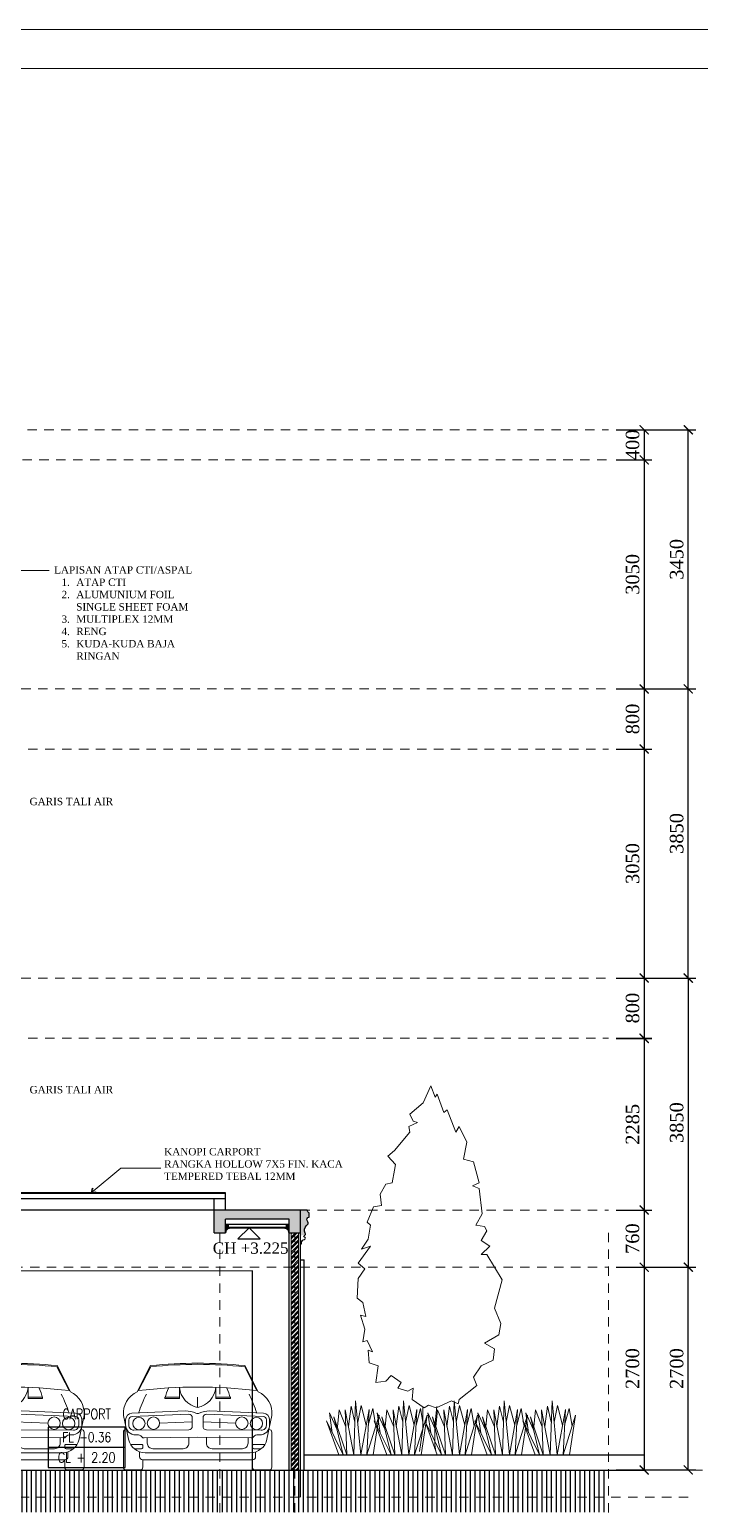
# Model space of a CAD drawing. Header units: millimetres. Extents: x -9564 to 494436, y -140371 to 4257.
# Drawn here: x 327.43 to 336.35, y 111.17 to 130.85 of the extents above; entities that cross this region are included whole.
import ezdxf
from ezdxf.enums import TextEntityAlignment as Align

# ---------------------------------------------------------------- set-up
doc = ezdxf.new("R2010")
doc.units = ezdxf.units.MM
doc.header["$MEASUREMENT"] = 0
doc.linetypes.add('DASHED2', pattern=[0.375, 0.25, -0.125])
doc.linetypes.add('HIDDEN2', pattern=[0.1875, 0.125, -0.0625])
doc.layers.get('DEFPOINTS').update_dxf_attribs({"lineweight": 18})
for name, color, linetype, lineweight in [('8', 8, 'Continuous', 5), ('AS', 8, 'HIDDEN2', 5), ('DIM', 1, 'Continuous', 5), ('Dimensi', 252, 'Continuous', 9), ('l1', 5, 'Continuous', 5), ('LEGEND', 1, 'DASHED2', 50), ('XR-KOP A3_MOZART$0$A-TXTKOP', 3, 'Continuous', 5), ('XR-KOP A3_MOZART$0$KOP-A1$0$A-GRSKOP', 1, 'Continuous', 5)]:
    doc.layers.add(name, color=color, linetype=linetype, lineweight=lineweight)
doc.layers.add('ht', color=14, linetype='Continuous')
doc.layers.add('TEXT', color=4, linetype='Continuous')
doc.styles.add('HAND', font='ROMAND.SHX', dxfattribs={"width": 0.8, "height": 250})
doc.styles.add('style1', font='times.ttf', dxfattribs={"height": 0.15})
doc.styles.add('style2', font='times.ttf', dxfattribs={"height": 0.18})
doc.styles.add('XR-KOP A3_MOZART$0$ROMAND', font='romand.shx', dxfattribs={"height": 2, "bigfont": 'bigfont.shx'})
doc.dimstyles.new('ISO-25', dxfattribs={"dimtxt": 0.18, "dimasz": 0.12, "dimexe": 0.1, "dimexo": 0.1, "dimgap": 0.0625, "dimtad": 1, "dimtoh": 1, "dimdec": 0, "dimlfac": 1000, "dimtxsty": 'style2', "dimblk": 'ARCHTICK', "dimcen": 0.15, "dimclrd": 1, "dimclre": 1, "dimclrt": 4, "dimadec": 0, "dimazin": 0, "dimtfac": 1, "dimtdec": 0, "dimtmove": 0, "dimatfit": 3, "dimldrblk": 'OBLIQUE', "dimfxl": 1, "dimarcsym": 0})

# ---------------------------------------------------------------- blocks, each defined once
blk = doc.blocks.new('_ArchTick')
at = {"color": 0, "linetype": 'ByBlock', "const_width": 0.15}
blk.add_lwpolyline([(-0.5, -0.5), (0.5, 0.5)], dxfattribs=at)
blk = doc.blocks.new('*D276')
at = {"color": 1, "lineweight": -2, "transparency": 16777216}
for p, q in [((558.394, 167.751), (558.868, 167.751)), ((558.768, 167.751), (558.768, 167.351)), ((558.394, 167.351), (558.868, 167.351))]:
    blk.add_line(p, q, dxfattribs=at)
at = {"layer": 'DEFPOINTS', "color": 0, "transparency": 16777216}
for p in [(558.294, 167.751), (558.294, 167.351), (558.768, 167.351)]:
    blk.add_point(p, dxfattribs=at)
at = {"color": 1, "lineweight": -2, "transparency": 16777216, "xscale": 0.12, "yscale": 0.12, "zscale": 0.12}
for p, rotation in [((558.768, 167.751), 90), ((558.768, 167.351), 270)]:
    blk.add_blockref('_ArchTick', p, dxfattribs=dict(at, rotation=rotation))
at = {"color": 4, "transparency": 16777216, "insert": (558.614, 167.551), "char_height": 0.18, "attachment_point": 5, "rotation": 90, "style": 'style2'}
blk.add_mtext('400', dxfattribs=at)
blk = doc.blocks.new('_Oblique')
at = {"color": 0, "linetype": 'ByBlock', "lineweight": -2}
blk.add_line((-0.5, -0.5), (0.5, 0.5), dxfattribs=at)
blk = doc.blocks.new('*D277')
at = {"color": 1, "lineweight": -2, "transparency": 16777216}
for p, q in [((558.394, 167.351), (558.868, 167.351)), ((558.768, 167.351), (558.768, 164.301)), ((558.394, 164.301), (558.868, 164.301))]:
    blk.add_line(p, q, dxfattribs=at)
at = {"layer": 'DEFPOINTS', "color": 0, "transparency": 16777216}
for p in [(558.294, 167.351), (558.294, 164.301), (558.768, 164.301)]:
    blk.add_point(p, dxfattribs=at)
at = {"color": 1, "lineweight": -2, "transparency": 16777216, "xscale": 0.12, "yscale": 0.12, "zscale": 0.12}
for p, rotation in [((558.768, 167.351), 90), ((558.768, 164.301), 270)]:
    blk.add_blockref('_ArchTick', p, dxfattribs=dict(at, rotation=rotation))
at = {"color": 4, "transparency": 16777216, "insert": (558.614, 165.826), "char_height": 0.18, "attachment_point": 5, "rotation": 90, "style": 'style2'}
blk.add_mtext('3050', dxfattribs=at)
blk = doc.blocks.new('*D137')
at = {"color": 1, "lineweight": -2, "transparency": 16777216}
for p, q in [((558.394, 164.301), (558.868, 164.301)), ((558.768, 164.301), (558.768, 163.501)), ((558.394, 163.501), (558.868, 163.501))]:
    blk.add_line(p, q, dxfattribs=at)
at = {"layer": 'DEFPOINTS', "color": 0, "transparency": 16777216}
for p in [(558.294, 164.301), (558.294, 163.501), (558.768, 163.501)]:
    blk.add_point(p, dxfattribs=at)
at = {"color": 1, "lineweight": -2, "transparency": 16777216, "xscale": 0.12, "yscale": 0.12, "zscale": 0.12}
for p, rotation in [((558.768, 164.301), 90), ((558.768, 163.501), 270)]:
    blk.add_blockref('_ArchTick', p, dxfattribs=dict(at, rotation=rotation))
at = {"color": 4, "transparency": 16777216, "insert": (558.614, 163.901), "char_height": 0.18, "attachment_point": 5, "rotation": 90, "style": 'style2'}
blk.add_mtext('800', dxfattribs=at)
blk = doc.blocks.new('*D278')
at = {"color": 1, "lineweight": -2, "transparency": 16777216}
for p, q in [((558.394, 163.501), (558.868, 163.501)), ((558.768, 163.501), (558.768, 160.451)), ((558.394, 160.451), (558.868, 160.451))]:
    blk.add_line(p, q, dxfattribs=at)
at = {"layer": 'DEFPOINTS', "color": 0, "transparency": 16777216}
for p in [(558.294, 163.501), (558.294, 160.451), (558.768, 160.451)]:
    blk.add_point(p, dxfattribs=at)
at = {"color": 1, "lineweight": -2, "transparency": 16777216, "xscale": 0.12, "yscale": 0.12, "zscale": 0.12}
for p, rotation in [((558.768, 163.501), 90), ((558.768, 160.451), 270)]:
    blk.add_blockref('_ArchTick', p, dxfattribs=dict(at, rotation=rotation))
at = {"color": 4, "transparency": 16777216, "insert": (558.614, 161.976), "char_height": 0.18, "attachment_point": 5, "rotation": 90, "style": 'style2'}
blk.add_mtext('3050', dxfattribs=at)
blk = doc.blocks.new('*D279')
at = {"color": 1, "lineweight": -2, "transparency": 16777216}
for p, q in [((558.394, 160.451), (558.868, 160.451)), ((558.768, 160.451), (558.768, 159.651)), ((558.394, 159.651), (558.868, 159.651))]:
    blk.add_line(p, q, dxfattribs=at)
at = {"layer": 'DEFPOINTS', "color": 0, "transparency": 16777216}
for p in [(558.294, 160.451), (558.294, 159.651), (558.768, 159.651)]:
    blk.add_point(p, dxfattribs=at)
at = {"color": 1, "lineweight": -2, "transparency": 16777216, "xscale": 0.12, "yscale": 0.12, "zscale": 0.12}
for p, rotation in [((558.768, 160.451), 90), ((558.768, 159.651), 270)]:
    blk.add_blockref('_ArchTick', p, dxfattribs=dict(at, rotation=rotation))
at = {"color": 4, "transparency": 16777216, "insert": (558.614, 160.051), "char_height": 0.18, "attachment_point": 5, "rotation": 90, "style": 'style2'}
blk.add_mtext('800', dxfattribs=at)
blk = doc.blocks.new('*D280')
at = {"color": 1, "lineweight": -2, "transparency": 16777216}
for p, q in [((558.394, 159.646), (558.868, 159.646)), ((558.768, 159.646), (558.768, 157.361)), ((558.394, 157.361), (558.868, 157.361))]:
    blk.add_line(p, q, dxfattribs=at)
at = {"layer": 'DEFPOINTS', "color": 0, "transparency": 16777216}
for p in [(558.294, 159.646), (558.294, 157.361), (558.768, 157.361)]:
    blk.add_point(p, dxfattribs=at)
at = {"color": 1, "lineweight": -2, "transparency": 16777216, "xscale": 0.12, "yscale": 0.12, "zscale": 0.12}
for p, rotation in [((558.768, 159.646), 90), ((558.768, 157.361), 270)]:
    blk.add_blockref('_ArchTick', p, dxfattribs=dict(at, rotation=rotation))
at = {"color": 4, "transparency": 16777216, "insert": (558.614, 158.503), "char_height": 0.18, "attachment_point": 5, "rotation": 90, "style": 'style2'}
blk.add_mtext('2285', dxfattribs=at)
blk = doc.blocks.new('*D281')
at = {"color": 1, "lineweight": -2, "transparency": 16777216}
for p, q in [((558.394, 157.361), (558.868, 157.361)), ((558.768, 157.361), (558.768, 156.601)), ((558.394, 156.601), (558.868, 156.601))]:
    blk.add_line(p, q, dxfattribs=at)
at = {"layer": 'DEFPOINTS', "color": 0, "transparency": 16777216}
for p in [(558.294, 157.361), (558.294, 156.601), (558.768, 156.601)]:
    blk.add_point(p, dxfattribs=at)
at = {"color": 1, "lineweight": -2, "transparency": 16777216, "xscale": 0.12, "yscale": 0.12, "zscale": 0.12}
for p, rotation in [((558.768, 157.361), 90), ((558.768, 156.601), 270)]:
    blk.add_blockref('_ArchTick', p, dxfattribs=dict(at, rotation=rotation))
at = {"color": 4, "transparency": 16777216, "insert": (558.613, 156.981), "char_height": 0.18, "attachment_point": 5, "rotation": 90, "style": 'style2'}
blk.add_mtext('760', dxfattribs=at)
blk = doc.blocks.new('*D282')
at = {"color": 1, "lineweight": -2, "transparency": 16777216}
for p, q in [((558.394, 156.601), (558.868, 156.601)), ((558.768, 156.601), (558.768, 153.901)), ((558.394, 153.901), (558.868, 153.901))]:
    blk.add_line(p, q, dxfattribs=at)
at = {"layer": 'DEFPOINTS', "color": 0, "transparency": 16777216}
for p in [(558.294, 156.601), (558.294, 153.901), (558.768, 153.901)]:
    blk.add_point(p, dxfattribs=at)
at = {"color": 1, "lineweight": -2, "transparency": 16777216, "xscale": 0.12, "yscale": 0.12, "zscale": 0.12}
for p, rotation in [((558.768, 156.601), 90), ((558.768, 153.901), 270)]:
    blk.add_blockref('_ArchTick', p, dxfattribs=dict(at, rotation=rotation))
at = {"color": 4, "transparency": 16777216, "insert": (558.613, 155.251), "char_height": 0.18, "attachment_point": 5, "rotation": 90, "style": 'style2'}
blk.add_mtext('2700', dxfattribs=at)
blk = doc.blocks.new('*D283')
at = {"color": 1, "lineweight": -2, "transparency": 16777216}
for p, q in [((558.868, 156.601), (559.455, 156.601)), ((559.355, 153.901), (559.355, 156.601)), ((558.868, 153.901), (559.455, 153.901))]:
    blk.add_line(p, q, dxfattribs=at)
at = {"layer": 'DEFPOINTS', "color": 0, "transparency": 16777216}
for p in [(558.768, 156.601), (559.355, 156.601), (558.768, 153.901)]:
    blk.add_point(p, dxfattribs=at)
at = {"color": 1, "lineweight": -2, "transparency": 16777216, "xscale": 0.12, "yscale": 0.12, "zscale": 0.12}
for p, rotation in [((559.355, 156.601), 90), ((559.355, 153.901), 270)]:
    blk.add_blockref('_ArchTick', p, dxfattribs=dict(at, rotation=rotation))
at = {"color": 4, "transparency": 16777216, "insert": (559.201, 155.251), "char_height": 0.18, "attachment_point": 5, "rotation": 90, "style": 'style2'}
blk.add_mtext('2700', dxfattribs=at)
blk = doc.blocks.new('*D138')
at = {"color": 1, "lineweight": -2, "transparency": 16777216}
for p, q in [((558.868, 160.451), (559.455, 160.451)), ((559.355, 160.451), (559.355, 156.601)), ((558.868, 156.601), (559.455, 156.601))]:
    blk.add_line(p, q, dxfattribs=at)
at = {"layer": 'DEFPOINTS', "color": 0, "transparency": 16777216}
for p in [(558.768, 160.451), (558.768, 156.601), (559.355, 156.601)]:
    blk.add_point(p, dxfattribs=at)
at = {"color": 1, "lineweight": -2, "transparency": 16777216, "xscale": 0.12, "yscale": 0.12, "zscale": 0.12}
for p, rotation in [((559.355, 160.451), 90), ((559.355, 156.601), 270)]:
    blk.add_blockref('_ArchTick', p, dxfattribs=dict(at, rotation=rotation))
at = {"color": 4, "transparency": 16777216, "insert": (559.201, 158.526), "char_height": 0.18, "attachment_point": 5, "rotation": 90, "style": 'style2'}
blk.add_mtext('3850', dxfattribs=at)
blk = doc.blocks.new('*D139')
at = {"color": 1, "lineweight": -2, "transparency": 16777216}
for p, q in [((558.868, 164.301), (559.455, 164.301)), ((559.355, 160.451), (559.355, 164.301)), ((558.868, 160.451), (559.455, 160.451))]:
    blk.add_line(p, q, dxfattribs=at)
at = {"layer": 'DEFPOINTS', "color": 0, "transparency": 16777216}
for p in [(558.768, 164.301), (559.355, 164.301), (558.768, 160.451)]:
    blk.add_point(p, dxfattribs=at)
at = {"color": 1, "lineweight": -2, "transparency": 16777216, "xscale": 0.12, "yscale": 0.12, "zscale": 0.12}
for p, rotation in [((559.355, 164.301), 90), ((559.355, 160.451), 270)]:
    blk.add_blockref('_ArchTick', p, dxfattribs=dict(at, rotation=rotation))
at = {"color": 4, "transparency": 16777216, "insert": (559.201, 162.376), "char_height": 0.18, "attachment_point": 5, "rotation": 90, "style": 'style2'}
blk.add_mtext('3850', dxfattribs=at)
blk = doc.blocks.new('*D140')
at = {"color": 1, "lineweight": -2, "transparency": 16777216}
for p, q in [((558.868, 167.751), (559.455, 167.751)), ((559.355, 164.301), (559.355, 167.751)), ((558.868, 164.301), (559.455, 164.301))]:
    blk.add_line(p, q, dxfattribs=at)
at = {"layer": 'DEFPOINTS', "color": 0, "transparency": 16777216}
for p in [(558.768, 167.751), (559.355, 167.751), (558.768, 164.301)]:
    blk.add_point(p, dxfattribs=at)
at = {"color": 1, "lineweight": -2, "transparency": 16777216, "xscale": 0.12, "yscale": 0.12, "zscale": 0.12}
for p, rotation in [((559.355, 167.751), 90), ((559.355, 164.301), 270)]:
    blk.add_blockref('_ArchTick', p, dxfattribs=dict(at, rotation=rotation))
at = {"color": 4, "transparency": 16777216, "insert": (559.201, 166.026), "char_height": 0.18, "attachment_point": 5, "rotation": 90, "style": 'style2'}
blk.add_mtext('3450', dxfattribs=at)
blk = doc.blocks.new('*U121')
blk.add_lwpolyline([(-2.754, 191.699), (-6.78, 182.851), (-13.682, 176.953), (-11.956, 173.266), (-9.656, 172.529), (-14.257, 170.317), (-13.682, 167.368), (-21.733, 157.783), (-25.184, 154.834), (-21.158, 150.41), (-21.733, 147.461), (-22.884, 140.825), (-26.334, 140.087), (-29.21, 134.926), (-28.635, 129.028), (-32.661, 128.291), (-36.111, 120.18), (-34.386, 118.706), (-35.536, 111.333), (-38.987, 106.171), (-34.386, 107.646), (-40.712, 98.798), (-37.261, 95.849), (-40.712, 90.688), (-41.287, 80.366), (-38.412, 78.154), (-36.686, 70.781), (-39.562, 71.518), (-37.261, 64.145), (-38.412, 57.509), (-36.111, 58.247), (-33.236, 52.348), (-35.536, 53.086), (-34.961, 46.45), (-30.36, 44.975), (-31.51, 36.128), (-26.334, 36.865), (-23.459, 39.814), (-18.283, 36.128), (-20.008, 33.178), (-14.832, 31.704), (-11.956, 33.178), (-12.531, 27.28), (-6.205, 22.856), (-3.905, 24.331), (0.121, 22.856), (8.173, 26.543), (11.624, 25.068), (12.199, 27.28), (21.4, 34.653), (19.675, 39.077), (23.701, 44.975), (30.027, 47.924), (30.602, 53.823), (25.426, 56.772), (32.903, 61.196), (34.053, 67.094), (30.602, 75.205), (34.628, 89.951), (26.576, 103.222), (23.701, 103.222), (28.302, 107.646), (23.701, 110.595), (26.576, 115.756), (25.426, 117.968), (20.825, 118.706), (24.276, 124.604), (22.551, 137.876), (19.1, 139.35), (22.551, 140.825), (19.675, 151.884), (14.499, 153.359), (16.224, 162.207), (12.199, 170.317), (10.473, 167.368), (5.872, 179.165), (4.147, 177.69), (0.696, 187.275), (-0.454, 185.8)], close=True)
for points in [[(-6.813, 23.669), (-6.813, 11.669), (-8.627, 0)], [(0.387, 23.669), (-0.576, 13.271), (-0.576, 3.686), (0, 0)]]:
    blk.add_lwpolyline(points)
blk = doc.blocks.new('NRG-1')
at = {"color": 15}
blk.add_lwpolyline([(-0.947, -1), (0.947, -1), (0.947, 0), (-0.947, 0)], close=True, dxfattribs=at)
blk.add_lwpolyline([(0.947, -0.5), (-0.947, -0.5)], dxfattribs=at)
at = {"color": 4, "style": 'HAND'}
for p in [(0, 0.781), (0, 0.321)]:
    blk.add_attdef('NRG', text='', height=0.25, dxfattribs=at).set_placement(p, align=Align.MIDDLE)
at = {"style": 'HAND'}
for p in [(0, -0.25), (0, -0.75)]:
    blk.add_attdef('NE', text='', height=0.25, dxfattribs=at).set_placement(p, align=Align.MIDDLE)
blk = doc.blocks.new('*U119')
for p, q in [((-9.51, 37.84), (-9.51, 43.25)), ((9.51, 37.84), (9.51, 43.25)), ((0, 32.82), (0, 38.19)), ((-19.91, 24.53), (-2.81, 25.14)), ((2.81, 25.14), (19.91, 24.53))]:
    blk.add_line(p, q)
for points in [[(-38.83, 28.63), (-36.22, 16.07, 0.355359), (-27.52, 9), (27.58, 9, 0.355331), (36.28, 16.07), (38.89, 28.63, 0.324597), (31.68, 40.93), (24.69, 54.68, 0.052145), (-24.63, 54.68), (-31.63, 40.93, 0.324597)], [(-24.58, 54.09), (-30.92, 41.61), (-30.92, 41.61, -0.059427), (30.98, 41.61), (24.64, 54.09, 0.05217)], [(-16.8, 37.38), (-9.88, 37.38, 0.414214), (-9.51, 37.75), (-9.51, 37.82, 0.414214), (-9.88, 38.19), (-16.8, 38.19, 0.414214), (-17.17, 37.82), (-17.17, 37.75, 0.414214)], [(16.8, 37.38), (9.88, 37.38, -0.414214), (9.51, 37.75), (9.51, 37.82, -0.414214), (9.88, 38.19), (16.8, 38.19, -0.414214), (17.17, 37.82), (17.17, 37.75, -0.414214)], [(-4.66, 29.17, -0.427329), (-2.81, 27.41), (-2.81, 22.88, -0.410558), (-4.56, 21.11), (-33.36, 20.8, -0.417878), (-36.04, 23.45), (-36.04, 26.26, -0.401219), (-34.35, 28.03)], [(4.66, 29.17, 0.427329), (2.81, 27.41), (2.81, 22.88, 0.410558), (4.56, 21.11), (33.36, 20.8, 0.417878), (36.04, 23.45), (36.04, 26.26, 0.401219), (34.35, 28.03)]]:
    blk.add_lwpolyline(points, format="xyb", close=True)
for points in [[(-6.29, 30.92), (-34.43, 29.71, 0.401219), (-37.73, 26.26), (-37.73, 23.63, 0.414214), (-32.43, 18.34), (-31.07, 18.34, -0.198912), (-29.82, 17.82), (-29.29, 17.29, 0.202778), (-28.01, 16.77), (0, 17.13), (28.01, 16.77, 0.202778), (29.29, 17.29), (29.82, 17.82, -0.198912), (31.07, 18.34), (32.43, 18.34, 0.414214), (37.73, 23.63), (37.73, 26.26, 0.401219), (34.43, 29.71), (6.29, 30.92)], [(6.29, 30.92, 0.105807), (0.87, 29.72, -0.131652), (-0.87, 29.72, 0.105807), (-6.29, 30.92)], [(-28.7, 5.37), (-28.7, 1.48, -0.414214), (-30.18, 0), (-37.41, 0, -0.414214), (-38.89, 1.48), (-38.89, 19.74, -0.414214), (-37.41, 21.22), (-37.29, 21.22)], [(-4.56, 17.07), (-4.56, 14.1, -0.414214), (-7.52, 11.14), (-23.43, 11.14, -0.414214), (-26.39, 14.1), (-26.39, 16.79)], [(4.56, 17.07), (4.56, 14.1, 0.414214), (7.52, 11.14), (23.43, 11.14, 0.414214), (26.39, 14.1), (26.39, 16.79)], [(28.7, 5.37), (28.7, 1.48, 0.414214), (30.18, 0), (37.41, 0, 0.414214), (38.89, 1.48), (38.89, 19.74, 0.414214), (37.41, 21.22), (37.35, 21.22)], [(-35.17, 13.37), (-29.44, 13.37, -0.414214), (-28.7, 12.63), (-28.7, 11.88, -0.414214), (-29.44, 11.14), (-33.31, 11.14)], [(-30.39, 9.47), (-30.39, 6.85, 0.414214), (-28.91, 5.37), (28.91, 5.37, 0.414214), (30.39, 6.85), (30.39, 9.47)], [(35.17, 13.37), (29.44, 13.37, 0.414214), (28.7, 12.63), (28.7, 11.88, 0.414214), (29.44, 11.14), (33.31, 11.14)]]:
    blk.add_lwpolyline(points, format="xyb")
for centre in [(-30.79, 24.36), (-23.15, 24.53), (23.15, 24.53), (30.79, 24.36)]:
    blk.add_circle(centre, 3.24)
for centre, radius, start, end in [((27.74, 11.77), 61.38, 152.82966, 162.90143), ((41.5, 19.77), 61.38, 157.83365, 162.90143), ((2.03, 44.22), 11.58, 184.78179, 259.90449), ((-2.03, 44.22), 11.58, 280.09551, 355.21821), ((-41.5, 19.77), 61.38, 17.09857, 22.16635), ((-27.69, 11.77), 61.38, 17.09857, 27.17034)]:
    blk.add_arc(centre, radius, start, end)
blk = doc.blocks.new('hsdh')
at = {"layer": 'XR-KOP A3_MOZART$0$KOP-A1$0$A-GRSKOP', "color": 0, "linetype": 'Continuous', "lineweight": 5}
blk.add_lwpolyline([(145480, 82601), (107945, 82601), (107945, 56197), (145480, 56197)], close=True, dxfattribs=at)
at = {"layer": 'XR-KOP A3_MOZART$0$KOP-A1$0$A-GRSKOP', "color": 5, "linetype": 'Continuous', "lineweight": 5}
blk.add_lwpolyline([(145017, 82138), (108409, 82138), (108409, 56660), (145017, 56660)], close=True, dxfattribs=at)
blk = doc.blocks.new('A$C2a879c63')
h = blk.add_hatch(color=8)
h.dxf.hatch_style = 1
h.paths.add_polyline_path([(360.0439, 13.6283, 0.2262405), (360.0081, 13.545, 0.1025722), (360.0161, 13.5226, -0.5013973), (360.0073, 13.4862, 2.4597463), (360.0137, 13.4369, 0.5159197), (359.9734, 13.3754), (359.9556, 13.3754), (359.9556, 13.8254), (360.0449, 13.8254, 0.3199175), (360.0717, 13.7902), (360.0717, 13.734, 0.6217872), (360.047, 13.681, -0.5083552)])
h = blk.add_hatch()
h.set_pattern_fill('ANSI32', color=8, scale=0.005)
h.set_pattern_definition([(45, (273.608206, -115.29338), (-0.03367596, 0.03367596), []), (45, (273.630657, -115.29338), (-0.03367596, 0.03367596), [])])
h.paths.add_polyline_path([(359.8806, 13.0654), (359.8306, 13.0654), (359.8306, 10.3654), (359.8806, 10.3654)])
h.paths.add_polyline_path([(359.9306, 13.0654), (359.8806, 13.0654), (359.8806, 10.3654), (359.9306, 10.3654)])
h.paths.add_polyline_path([(359.8806, 13.5254), (359.8306, 13.5254), (359.8306, 13.0654), (359.8806, 13.0654)])
h.paths.add_polyline_path([(359.9306, 13.5254), (359.8806, 13.5254), (359.8806, 13.0654), (359.9306, 13.0654)])
h = blk.add_hatch()
h.set_pattern_fill('ANSI31', color=8, scale=0.02, angle=45)
h.set_pattern_definition([(90, (236.148187, -115.29338), (-0.0635, 0), [])])
h.paths.add_polyline_path([(351.4081, 10.0054), (351.3331, 10.0054), (351.3331, 10.3654), (349.1606, 10.3654), (349.1606, 9.8054), (351.4081, 9.8054)])
h.paths.add_polyline_path([(349.1606, 10.3654), (348.4106, 10.3654), (348.4106, 9.8054), (349.1606, 9.8054)])
h.paths.add_polyline_path([(348.4106, 10.3654), (348.1606, 10.3654), (348.1606, 9.8054), (348.4106, 9.8054)])
h.paths.add_polyline_path([(348.1606, 10.3654), (346.5606, 10.3654), (346.5606, 10.0054), (346.4106, 10.0054), (346.4106, 9.8054), (348.1606, 9.8054)])
h.paths.add_polyline_path([(354.3306, 10.0054), (351.4081, 10.0054), (351.4081, 9.8054), (354.3306, 9.8054)])
h.paths.add_polyline_path([(355.0056, 10.3654), (354.4806, 10.3654), (354.4806, 9.8054), (355.0056, 9.8054)])
h.paths.add_polyline_path([(354.4806, 10.0054), (354.4056, 10.0054), (354.4056, 9.8054), (354.4806, 9.8054)])
h.paths.add_polyline_path([(354.4056, 10.0054), (354.3306, 10.0054), (354.3306, 9.8054), (354.4056, 9.8054)])
h.paths.add_polyline_path([(355.0806, 10.3654), (355.0806, 10.0054), (355.0056, 10.0054), (355.0056, 9.8054), (364.0556, 9.8054), (364.0556, 10.3654)])
at = {"layer": 'DIM', "true_color": 0x636466}
h = blk.add_hatch(dxfattribs=at)
h.set_pattern_fill('AR-CONC', color=251, scale=0.0002, angle=45)
h.set_pattern_definition([(95, (273.608206, -115.293378), (0.02801893, 0.023510676), [0.00381, -0.04191]), (40, (273.608206, -115.293378), (-0.032003691, 0.022035346), [0.003048, -0.033528117]), (145.451445, (273.61054, -115.29142), (-0.0039847595, 0.0455460204), [0.003238002, -0.035618049]), (91.1842, (273.60102, -115.286194), (0.044282049, 0.032390683), [0.005715, -0.062865]), (141.635558, (273.60471, -115.283494), (-0.001417323, 0.068565353), [0.004857005, -0.053427122]), (36.18415, (273.60102, -115.286194), (-0.001417323, 0.068565353), [0.004571993, -0.050291946]), (66, (273.60641, -115.284397), (0.035903996, 0.00697903), [0.00381, -0.04191]), (11, (273.60641, -115.284397), (-0.017307985, 0.034788239), [0.003048, -0.033528]), (116.451445, (273.609402, -115.283816), (0.01859601, 0.0417672685), [0.003238002, -0.0356179875]), (82.5, (273.608206, -115.293378), (-0.0115210938, 0.0123946827), [0, -0.0331216, 0, -0.034036, 0, -0.033655]), (52.5, (273.608206, -115.293378), (-0.0047179455, 0.0236174), [0, -0.0194056, 0, -0.0323596, 0, -0.012827]), (12.5, (273.600196, -115.301388), (0.0199855726, 0.0183652391), [0, -0.0127, 0, -0.039624, 0, -0.052578]), (2.5, (273.596604, -115.30498), (0.017352781, 0.0245444786), [0, -0.01651, 0, -0.0263144, 0, -0.037338])])
h.paths.add_polyline_path([(354.3306, 13.5254), (354.4056, 13.5254), (354.4056, 13.8254), (354.3306, 13.8254)])
h.paths.add_polyline_path([(354.4056, 13.8254), (354.4056, 13.5254), (354.4806, 13.5254), (354.4806, 13.7054), (355.0056, 13.7054), (355.0056, 13.8254)])
h.paths.add_polyline_path([(355.9306, 13.7054), (355.9306, 13.5254), (356.0056, 13.5254), (356.0056, 13.8254), (355.0056, 13.8254), (355.0056, 13.7054)])
h.paths.add_polyline_path([(358.8056, 13.8254), (358.8056, 13.5254), (358.9556, 13.5254), (358.9556, 13.7054), (359.8056, 13.7054), (359.8056, 13.5254), (359.9556, 13.5254), (359.9556, 13.8254)])
at = {"layer": 'ht'}
h = blk.add_hatch(dxfattribs=at)
h.set_pattern_fill('ANSI31', color=256, scale=0.051834, style=0)
h.set_pattern_definition([(45, (46.400168, -109.006318), (-0.00458155367, 0.00458155367), [])])
h.paths.add_polyline_path([(359.0019, 13.581), (358.9995, 13.5902), (359.0204, 13.5902), (359.0204, 13.5852), (359.0128, 13.5852), (359.0128, 13.5818, 0.0606387)])
h.paths.add_polyline_path([(358.9685, 13.5528), (358.9657, 13.5637, 0.3415382), (358.9754, 13.5762, 0.5877839), (358.9556, 13.5873), (358.9556, 13.5902), (358.9995, 13.5902), (359.0019, 13.581, 0.2565333)])
h.paths.add_polyline_path([(358.9556, 13.5873, -0.5877839), (358.9754, 13.5762, -0.5877839), (358.9556, 13.5652)], flags=16)
h.paths.add_polyline_path([(358.9556, 13.5652, 0.2050765), (358.9657, 13.5637), (358.9685, 13.5528, 0.1136331), (358.9656, 13.5327), (358.9606, 13.5327), (358.9606, 13.5254), (358.9556, 13.5254)])
h = blk.add_hatch(dxfattribs=at)
h.set_pattern_fill('ANSI31', color=256, scale=0.051834, style=0)
h.set_pattern_definition([(45, (46.818941, -109.006318), (-0.00458155367, 0.00458155367), [])])
h.paths.add_polyline_path([(359.7593, 13.581), (359.7617, 13.5902), (359.7408, 13.5902), (359.7408, 13.5852), (359.7484, 13.5852), (359.7484, 13.5818, -0.0606387)])
h.paths.add_polyline_path([(359.7927, 13.5528), (359.7955, 13.5637, -0.3415382), (359.7858, 13.5762, -0.5877839), (359.8056, 13.5873), (359.8056, 13.5902), (359.7617, 13.5902), (359.7593, 13.581, -0.2565333)])
h.paths.add_polyline_path([(359.8056, 13.5873, 0.5877839), (359.7858, 13.5762, 0.5877839), (359.8056, 13.5652)], flags=16)
h.paths.add_polyline_path([(359.8056, 13.5652, -0.2050765), (359.7955, 13.5637), (359.7927, 13.5528, -0.1136331), (359.7955, 13.5327), (359.8006, 13.5327), (359.8006, 13.5254), (359.8056, 13.5254)])
for p, q in [((358.9556, 14.0554), (355.9306, 14.0554)), ((358.9556, 14.0454), (355.9306, 14.0454)), ((358.9556, 13.9754), (355.9306, 13.9754)), ((358.8056, 13.5254), (358.8056, 13.9754)), ((358.8056, 13.8254), (358.8056, 13.9754)), ((358.9556, 13.9754), (358.9556, 14.0554)), ((358.9556, 13.8254), (358.9556, 13.9754)), ((358.9556, 13.8254), (358.9556, 13.9754)), ((358.9556, 13.8254), (356.0806, 13.8254)), ((360.0449, 13.8254), (358.8056, 13.8254)), ((359.9556, 13.3754), (359.9556, 13.8254)), ((359.9556, 13.3754), (359.9556, 13.8254)), ((359.8056, 13.7054), (358.9556, 13.7054)), ((358.9556, 13.5254), (358.9556, 13.7054)), ((358.9556, 13.6404), (359.8056, 13.6404)), ((358.9956, 13.6004), (358.9556, 13.6404)), ((358.9556, 13.6004), (358.9956, 13.6404)), ((358.9556, 13.6154), (358.9556, 13.5654)), ((358.9556, 13.6004), (359.8056, 13.6004)), ((358.9556, 13.5904), (359.8056, 13.5904)), ((358.9956, 13.6004), (358.9956, 13.6404)), ((359.7656, 13.6404), (359.7656, 13.6004)), ((359.8056, 13.6004), (359.7656, 13.6404)), ((359.7656, 13.6004), (359.8056, 13.6404)), ((359.7656, 13.6004), (359.8056, 13.6004)), ((359.8056, 10.0054), (359.8056, 13.7054)), ((359.8056, 13.5754), (359.8056, 13.6154)), ((358.8056, 13.5254), (358.9556, 13.5254)), ((359.8056, 13.5254), (359.9556, 13.5254)), ((359.9556, 13.1654), (359.9556, 13.3754)), ((359.9556, 10.0054), (359.9556, 13.1654)), ((359.9556, 13.1654), (360.0062, 13.1654)), ((360.0062, 10.3654), (360.0062, 13.1654)), ((360.0062, 10.5654), (364.5299, 10.5654)), ((354.4806, 10.3654), (359.7556, 10.3654)), ((359.7556, 10.3654), (364.5299, 10.3654))]:
    blk.add_line(p, q)
blk.add_lwpolyline([(359.9556, 13.3754), (359.9703, 13.3754), (359.9703, 13.3918, -0.3649803), (360.0078, 13.4363, 0.7419223), (360.0093, 13.4677, -0.6652802), (360.0073, 13.4862, 0.4387565), (360.0188, 13.5186, -0.1232988), (360.0081, 13.545, -0.2448505), (360.0496, 13.633, 0.4386321), (360.047, 13.681, -0.6217872), (360.0717, 13.734), (360.0717, 13.7902, -0.3199175), (360.0449, 13.8254)], format="xyb")
blk.add_lwpolyline([(359.9556, 13.3754), (359.9703, 13.3754), (359.9703, 13.3918, -0.3649803), (360.0078, 13.4363, 0.7419223), (360.0093, 13.4677, -0.6652802), (360.0073, 13.4862, 0.4387565), (360.0188, 13.5186, -0.1232988), (360.0081, 13.545, -0.2448505), (360.0496, 13.633, 0.4386321), (360.047, 13.681, -0.6217872), (360.0717, 13.734), (360.0717, 13.7902, -0.3199175), (360.0449, 13.8254)], format="xyb")
for points in [[(359.2716, 13.5904), (359.1237, 13.4424), (359.4196, 13.4424), (359.2716, 13.5904)], [(359.3155, 10.3661), (359.3151, 13.0153), (355.0307, 13.0146), (355.0307, 10.3654)]]:
    blk.add_lwpolyline(points)
at = {"layer": '8'}
for p, q in [((356.0775, 22.3436), (356.609, 22.3436)), ((357.1714, 14.0554), (357.5642, 14.3834)), ((357.5642, 14.3834), (358.0957, 14.3834)), ((357.1714, 14.0554), (357.1847, 14.1177)), ((357.1958, 14.1098), (357.1714, 14.0554)), ((357.2293, 14.0697), (357.1714, 14.0554)), ((357.1714, 14.0554), (357.2351, 14.0574)), ((357.1847, 14.1177), (357.1958, 14.1098)), ((357.2351, 14.0574), (357.2293, 14.0697)), ((359.8306, 10.3654), (359.8306, 13.5254)), ((359.9306, 10.3654), (359.9306, 13.5254))]:
    blk.add_line(p, q, dxfattribs=at)
at = {"layer": 'AS'}
for p, q in [((355.4203, 24.2154), (364.0556, 24.2154)), ((355.354, 23.8154), (364.0556, 23.8154)), ((356.2393, 20.7654), (364.0556, 20.7654)), ((356.1068, 19.9654), (364.0556, 19.9654)), ((356.2393, 16.9154), (364.0556, 16.9154)), ((356.1068, 16.1154), (364.0556, 16.1154)), ((359.9556, 13.8254), (364.0556, 13.8254)), ((358.8806, 13.5254), (358.8806, 7.9233)), ((359.8806, 13.5254), (359.8806, 7.1403)), ((364.0556, 13.5254), (364.0556, 7.1403)), ((351.6306, 13.0654), (364.0556, 13.0654)), ((364.0556, 10.3654), (367.3687, 10.3654)), ((365.117, 10.0054), (344.1593, 10.0054))]:
    blk.add_line(p, q, dxfattribs=at)
at = {"layer": 'Dimensi'}
for points in [[(360.4656, 10.5654), (360.2999, 11.0192), (360.524, 10.5654), (360.4012, 11.0744), (360.5731, 10.5654), (360.5516, 11.1664), (360.6663, 10.5654), (360.6897, 11.286), (360.7603, 10.5654), (360.8678, 11.1725), (360.8371, 10.5654), (361.0028, 11.0959), (360.923, 10.5654)], [(360.7173, 11.0044), (360.7634, 11.2247), (360.8307, 10.963)], [(361.1029, 10.5654), (360.9371, 11.0192), (361.1612, 10.5654), (361.0384, 11.0744), (361.2103, 10.5654), (361.1889, 11.1664), (361.3036, 10.5654), (361.327, 11.286), (361.3976, 10.5654), (361.505, 11.1725), (361.4743, 10.5654), (361.6401, 11.0959), (361.5603, 10.5654)], [(361.3546, 11.0044), (361.4007, 11.2247), (361.468, 10.963)], [(361.7761, 10.5654), (361.6103, 11.0192), (361.8344, 10.5654), (361.7116, 11.0744), (361.8835, 10.5654), (361.862, 11.1664), (361.9768, 10.5654), (362.0001, 11.286), (362.0708, 10.5654), (362.1782, 11.1725), (362.1475, 10.5654), (362.3133, 11.0959), (362.2334, 10.5654)], [(362.0277, 11.0044), (362.0738, 11.2247), (362.1411, 10.963)], [(362.4417, 10.5654), (362.2759, 11.0192), (362.5, 10.5654), (362.3772, 11.0744), (362.5491, 10.5654), (362.5276, 11.1664), (362.6424, 10.5654), (362.6658, 11.286), (362.7364, 10.5654), (362.8438, 11.1725), (362.8131, 10.5654), (362.9789, 11.0959), (362.8991, 10.5654)], [(362.6933, 11.0044), (362.7394, 11.2247), (362.8067, 10.963)], [(363.0793, 10.5654), (362.9135, 11.0192), (363.1376, 10.5654), (363.0148, 11.0744), (363.1867, 10.5654), (363.1652, 11.1664), (363.28, 10.5654), (363.3034, 11.286), (363.374, 10.5654), (363.4814, 11.1725), (363.4507, 10.5654), (363.6165, 11.0959), (363.5367, 10.5654)], [(363.331, 11.0044), (363.3771, 11.2247), (363.4443, 10.963)], [(360.3788, 10.8594), (360.3398, 11.1265), (360.4432, 10.9001)], [(360.4471, 10.9383), (360.4687, 11.1664), (360.5597, 10.9401)], [(360.5936, 10.9466), (360.6283, 11.2155), (360.6805, 11.0008)], [(360.8571, 10.9616), (360.9169, 11.1848), (360.9576, 10.9509)], [(361.0161, 10.8594), (360.977, 11.1265), (361.0805, 10.9001)], [(361.0844, 10.9383), (361.106, 11.1664), (361.1969, 10.9401)], [(361.2308, 10.9466), (361.2656, 11.2155), (361.3177, 11.0008)], [(361.4944, 10.9616), (361.5542, 11.1848), (361.5948, 10.9509)], [(361.6892, 10.8594), (361.6502, 11.1265), (361.7536, 10.9001)], [(361.7575, 10.9383), (361.7791, 11.1664), (361.8701, 10.9401)], [(361.904, 10.9466), (361.9387, 11.2155), (361.9909, 11.0008)], [(362.1675, 10.9616), (362.2273, 11.1848), (362.268, 10.9509)], [(362.3548, 10.8594), (362.3158, 11.1265), (362.4192, 10.9001)], [(362.4232, 10.9383), (362.4447, 11.1664), (362.5357, 10.9401)], [(362.5696, 10.9466), (362.6044, 11.2155), (362.6565, 11.0008)], [(362.8331, 10.9616), (362.8929, 11.1848), (362.9336, 10.9509)], [(362.9925, 10.8594), (362.9534, 11.1265), (363.0569, 10.9001)], [(363.0608, 10.9383), (363.0824, 11.1664), (363.1733, 10.9401)], [(363.2072, 10.9466), (363.242, 11.2155), (363.2941, 11.0008)], [(363.4708, 10.9616), (363.5305, 11.1848), (363.5712, 10.9509)]]:
    blk.add_lwpolyline(points, dxfattribs=at)
at = {"layer": 'l1'}
for p, q in [((359.0204, 13.5902), (358.9556, 13.5902)), ((358.9556, 13.5902), (358.9556, 13.5254)), ((359.0128, 13.5852), (359.0128, 13.5818)), ((359.0204, 13.5852), (359.0128, 13.5852)), ((359.0204, 13.5902), (359.0204, 13.5852)), ((359.7408, 13.5902), (359.8056, 13.5902)), ((359.7408, 13.5902), (359.7408, 13.5852)), ((359.7408, 13.5852), (359.7484, 13.5852)), ((359.7484, 13.5852), (359.7484, 13.5818)), ((359.8056, 13.5902), (359.8056, 13.5254)), ((358.9606, 13.5327), (358.9606, 13.5254)), ((358.9656, 13.5327), (358.9606, 13.5327)), ((359.7955, 13.5327), (359.8006, 13.5327)), ((359.8006, 13.5327), (359.8006, 13.5254)), ((359.8006, 13.5254), (359.8056, 13.5254))]:
    blk.add_line(p, q, dxfattribs=at)
for centre in [(358.9717, 13.5792), (359.7895, 13.5792)]:
    blk.add_circle(centre, 0.00162, dxfattribs=at)
for centre, start, end in [((359.0108, 13.5365), 87.47338, 184.83736), ((359.7504, 13.5365), 355.16264, 92.52662)]:
    blk.add_arc(centre, 0.0453, start, end, dxfattribs=at)
ref = blk.add_blockref('NRG-1', (357.1092, 10.9372), dxfattribs=dict(xscale=0.5400000000000011, yscale=0.5400000000000011, zscale=0.5400000000000011, rotation=3.644589608129527e-06))
ref.add_attrib('NRG', 'CARPORT', dxfattribs={"color": 4, "height": 0.135, "rotation": 0.00003, "style": 'HAND', "width": 0.8}).set_placement((357.1092, 11.1107), align=Align.MIDDLE)
ref.add_attrib('NE', 'FL -0.36', dxfattribs={"height": 0.1296, "rotation": 0.00003, "style": 'HAND', "width": 0.8}).set_placement((357.1092, 10.8022), align=Align.MIDDLE)
ref.add_attrib('NE', 'CL + 2.20', dxfattribs={"height": 0.135, "rotation": 0.00003, "style": 'HAND', "width": 0.8}).set_placement((357.1092, 10.5322), align=Align.MIDDLE)
at = {"layer": '8', "xscale": 0.0254, "yscale": 0.0254, "zscale": 0.0254}
for p in [(356.0877, 10.3661), (358.5867, 10.3661)]:
    blk.add_blockref('*U119', p, dxfattribs=at)
at = {"layer": 'Dimensi', "xscale": 0.0254, "yscale": 0.0254, "zscale": 0.0254}
blk.add_blockref('*U121', (361.7589, 10.6111), dxfattribs=at)
at = {"layer": 'LEGEND', "xscale": 0.00111896417510141, "yscale": 0.00111896417510141, "zscale": 0.00111896417510141}
blk.add_blockref('hsdh', (215.213, -62.8819), dxfattribs=at)
at = {"color": 4, "style": 'HAND'}
for tag, height, rotation, p in [('DRY.WASHER', 0.054, 0, (11.9366, 24.9122)), ('PATIO', 0.135, 0, (20.9666, 21.5696)), ('GENSET', 0.135, 0, (18.2157, 17.1045)), ('PLANTERBOX', 0.135, 90, (22.169, 13.2959)), ('PLANTERBOX', 0.135, 0, (18.5224, 11.5633)), ('PATIO', 0.135, 0, (400.0395, 10.821)), ('CARPORT', 0.135, 0, (12.157, 9.7744)), ('CARPORT', 0.135, 0, (20.6202, 9.7744))]:
    blk.add_attdef(tag, text='', height=height, rotation=rotation, dxfattribs=at).set_placement(p, align=Align.MIDDLE)
at = {"layer": 'TEXT', "attachment_point": 5, "style": 'style1'}
for s, insert, char_height, width in [('\\A1;\\pxql;LAPISAN ATAP CTI/ASPAL\\P\\pi-2,l3,t0,3;1.^IATAP CTI\\P2.^IALUMUNIUM FOIL SINGLE SHEET FOAM\\P3.^IMULTIPLEX 12MM\\P4.^IRENG\\P5.^IKUDA-KUDA BAJA RINGAN', (357.7244, 21.7766), 0.09821, 2.096081), ('\\A1;GARIS TALI AIR', (356.9061, 19.2661), 0.09821, 2.096081), ('\\A1;GARIS TALI AIR', (356.9061, 15.4293), 0.09821, 2.096081), ('\\A1;\\pxql;KANOPI CARPORT\\PRANGKA HOLLOW 7X5 FIN. KACA TEMPERED TEBAL 12MM', (359.4875, 14.4405), 0.09821, 2.69249), ('CH +3.225', (359.2924, 13.3184), 0.15, 3.201421)]:
    blk.add_mtext(s, dxfattribs=dict(at, insert=insert, char_height=char_height, width=width))
at = {"layer": 'XR-KOP A3_MOZART$0$A-TXTKOP', "style": 'XR-KOP A3_MOZART$0$ROMAND'}
for tag, p in [('1:200', (37.0468, 3.1879)), ('1:100', (79.0468, 3.1879)), ('1:100', (121.0468, 3.1879)), ('1:100', (163.0468, 3.1879)), ('1:100', (205.0468, 3.1879)), ('1:100', (247.0468, 3.1879)), ('1:100', (289.0468, 3.1879)), ('1:100', (331.0468, 3.1879)), ('1:100', (373.0468, 3.1879)), ('1:100', (415.0468, 3.1879)), ('1:100', (457.0468, 3.1879)), ('1:100', (499.0468, 3.1879))]:
    blk.add_attdef(tag, text='', height=0.1296, dxfattribs=at).set_placement(p, align=Align.MIDDLE)
dim = blk.add_linear_dim(base=(364.5299, 23.8154), p1=(364.0556, 24.2154), p2=(364.0556, 23.8154), angle=90, dimstyle='ISO-25')
dim.commit()
dim.dimension.update_dxf_attribs({"geometry": '*D276', "text_midpoint": (364.5299, 24.0154), "dimtype": 128, "insert": (-194.2379, -143.5351)})
for base, p1, p2, picture, middle in [((365.117, 24.2154), (364.5299, 20.7654), (364.5299, 24.2154), '*D140', (364.9629, 22.4904)), ((364.5299, 20.7654), (364.0556, 23.8154), (364.0556, 20.7654), '*D277', (364.3758, 22.2904)), ((364.5299, 19.9654), (364.0556, 20.7654), (364.0556, 19.9654), '*D137', (364.3758, 20.3654)), ((365.117, 20.7654), (364.5299, 16.9154), (364.5299, 20.7654), '*D139', (364.9629, 18.8404)), ((364.5299, 16.9154), (364.0556, 19.9654), (364.0556, 16.9154), '*D278', (364.3758, 18.4404)), ((364.5299, 16.1154), (364.0556, 16.9154), (364.0556, 16.1154), '*D279', (364.3758, 16.5154)), ((365.117, 13.0654), (364.5299, 16.9154), (364.5299, 13.0654), '*D138', (364.9629, 14.9904)), ((364.5299, 13.8254), (364.0556, 16.1104), (364.0556, 13.8254), '*D280', (364.3758, 14.9679)), ((364.5299, 13.0654), (364.0556, 13.8254), (364.0556, 13.0654), '*D281', (364.3755, 13.4454)), ((364.5299, 10.3654), (364.0556, 13.0654), (364.0556, 10.3654), '*D282', (364.3755, 11.7154)), ((365.117, 13.0654), (364.5299, 10.3654), (364.5299, 13.0654), '*D283', (364.9627, 11.7154))]:
    dim = blk.add_linear_dim(base=base, p1=p1, p2=p2, angle=90, dimstyle='ISO-25')
    dim.commit()
    dim.dimension.update_dxf_attribs({"geometry": picture, "text_midpoint": middle, "insert": (-194.2379, -143.5351)})

msp = doc.modelspace()

# ---------------------------------------------------------------- block references
msp.add_blockref('A$C2a879c63', (-28.9148, 101.3058))

doc.saveas('drawing.dxf')
